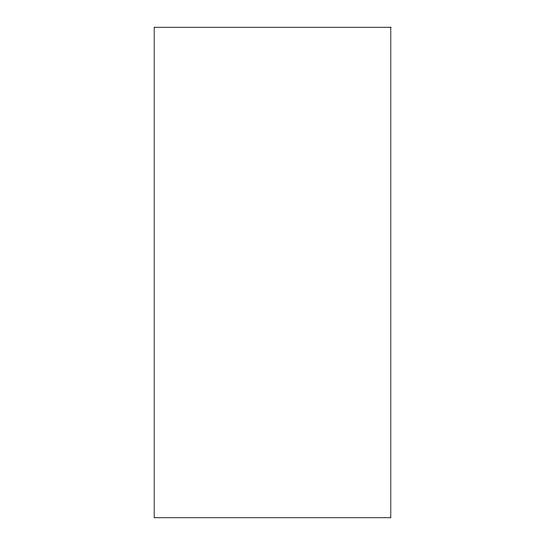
<?xml version="1.0" encoding="UTF-8"?>
<svg xmlns="http://www.w3.org/2000/svg" width="545" height="545" viewBox="0 0 545 545"><rect width="100%" height="100%" fill="white"/><g stroke="black" fill="none" stroke-linecap="round" stroke-linejoin="round"><path stroke-width="0.82" d="M390.82 27.25L154.18 27.25L154.18 517.75L390.82 517.75L390.82 27.25"/></g></svg>
